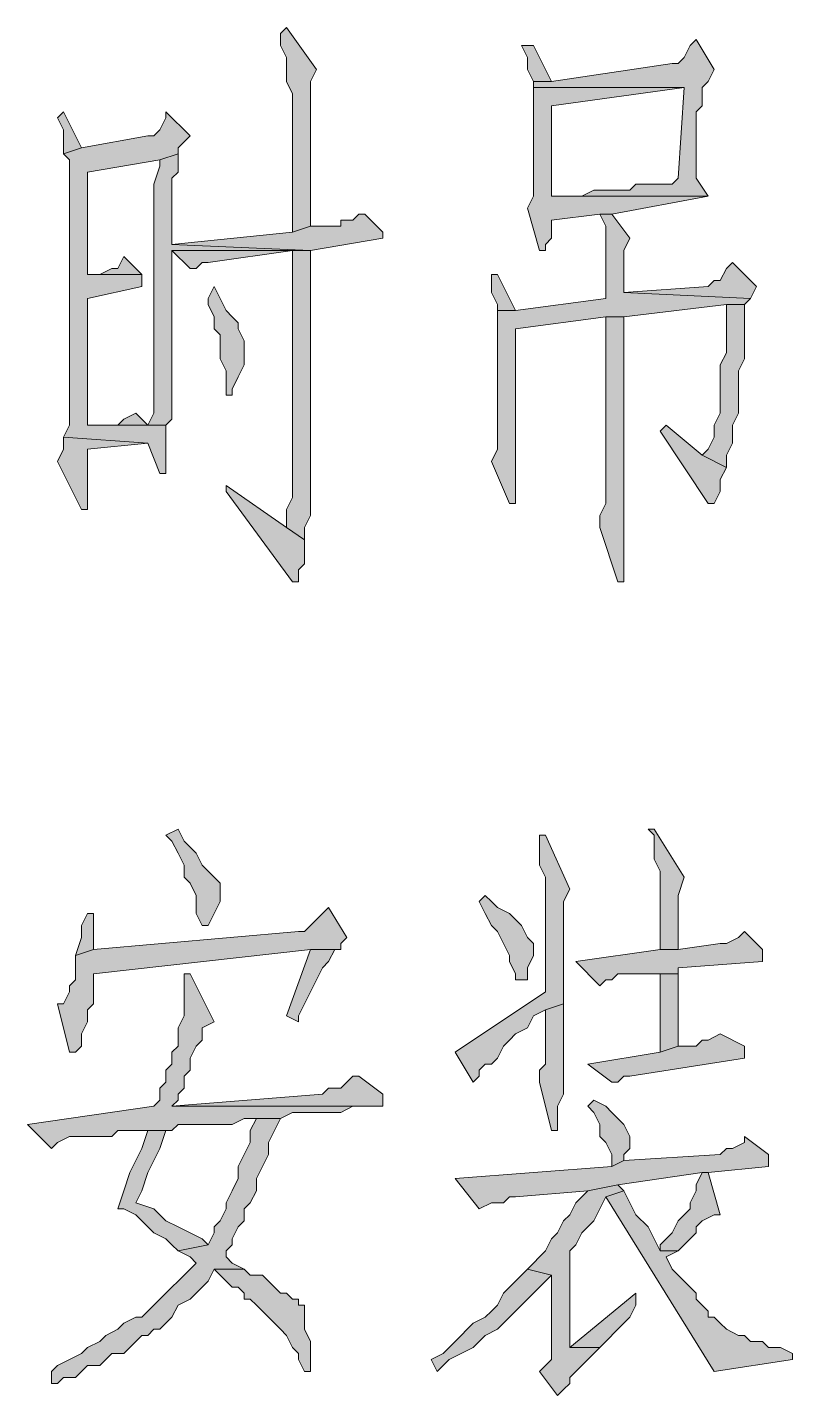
# Model space of a CAD drawing. Header units: millimetres. Extents: x 24 to 410, y 10 to 282.
# Drawn here: x 273.3 to 278.68, y 44.37 to 53.98 of the extents above; entities that cross this region are included whole.
import ezdxf

# ---------------------------------------------------------------- set-up
doc = ezdxf.new("R2010")
doc.units = ezdxf.units.MM

msp = doc.modelspace()

# ---------------------------------------------------------------- hatches: boundary and pattern name
h = msp.add_hatch(color=7)
h.dxf.hatch_style = 2
h.paths.add_polyline_path([(275.124333, 53.975), (275.082, 53.932667), (275.082, 53.848), (275.124333, 53.763333), (275.124333, 53.594), (275.166667, 53.509333), (275.166667, 52.535667), (275.293667, 52.578), (275.293667, 53.382333), (275.293667, 53.424667), (275.293667, 53.594), (275.336, 53.678667)])
h = msp.add_hatch(color=7)
h.dxf.hatch_style = 2
h.paths.add_polyline_path([(276.86, 53.848), (276.775333, 53.848), (276.817667, 53.763333), (276.817667, 53.678667), (276.86, 53.594), (276.987, 53.594)])
h = msp.add_hatch(color=7)
h.dxf.hatch_style = 2
h.paths.add_polyline_path([(278.003, 53.890333), (277.960667, 53.848), (277.918333, 53.763333), (277.876, 53.721), (277.833667, 53.721), (276.987, 53.594), (276.86, 53.594), (276.86, 53.551667), (277.918333, 53.551667), (277.876, 52.916667), (277.833667, 52.874333), (277.579667, 52.874333), (277.537333, 52.832), (277.283333, 52.832), (277.198667, 52.789667), (276.987, 52.789667), (278.087667, 52.789667), (278.003, 52.916667), (278.003, 52.959), (278.003, 53.382333), (278.045333, 53.424667), (278.045333, 53.551667), (278.087667, 53.594), (278.13, 53.678667)])
h = msp.add_hatch(color=7)
h.dxf.hatch_style = 2
h.paths.add_polyline_path([(276.86, 53.551667), (276.86, 52.789667), (276.817667, 52.705), (276.902333, 52.408667), (276.944667, 52.408667), (276.944667, 52.451), (276.987, 52.493333), (276.987, 52.620333), (277.325667, 52.662667), (277.410333, 52.662667), (278.087667, 52.789667), (276.987, 52.789667), (276.987, 52.874333), (276.987, 52.959), (276.987, 53.424667), (277.918333, 53.551667)])
h = msp.add_hatch(color=7)
h.dxf.hatch_style = 2
h.paths.add_polyline_path([(273.558, 53.382333), (273.515667, 53.34), (273.558, 53.255333), (273.558, 53.086), (273.685, 53.128333)])
h = msp.add_hatch(color=7)
h.dxf.hatch_style = 2
h.paths.add_polyline_path([(274.277667, 53.382333), (274.277667, 53.34), (274.235333, 53.255333), (274.193, 53.213), (274.150667, 53.213), (273.685, 53.128333), (273.558, 53.086), (273.600333, 53.043667), (273.600333, 51.435), (273.600333, 51.392667), (273.600333, 51.181), (273.558, 51.096333), (274.150667, 51.054), (274.235333, 50.842333), (274.277667, 50.842333), (274.277667, 50.927), (274.277667, 51.181), (273.727333, 51.181), (273.727333, 52.07), (274.108333, 52.154667), (274.108333, 52.239333), (273.727333, 52.239333), (273.727333, 52.959), (274.235333, 53.043667), (274.362333, 53.086), (274.362333, 53.128333), (274.447, 53.213)])
h = msp.add_hatch(color=7)
h.dxf.hatch_style = 2
h.paths.add_polyline_path([(274.362333, 53.086), (274.235333, 53.043667), (274.235333, 53.001333), (274.193, 52.874333), (274.193, 51.265667), (274.150667, 51.181), (273.727333, 51.181), (274.277667, 51.181), (274.32, 51.223333), (274.32, 52.408667), (275.166667, 52.408667), (275.293667, 52.408667), (274.32, 52.451), (274.32, 52.916667), (274.362333, 52.959)])
h = msp.add_hatch(color=7)
h.dxf.hatch_style = 2
h.paths.add_polyline_path([(275.674667, 52.662667), (275.632333, 52.662667), (275.59, 52.620333), (275.505333, 52.620333), (275.505333, 52.578), (275.293667, 52.578), (275.166667, 52.535667), (274.32, 52.451), (275.293667, 52.408667), (275.801667, 52.493333), (275.801667, 52.535667)])
h = msp.add_hatch(color=7)
h.dxf.hatch_style = 2
h.paths.add_polyline_path([(277.410333, 52.662667), (277.325667, 52.662667), (277.368, 52.578), (277.368, 52.07), (276.733, 51.985333), (276.606, 51.985333), (276.606, 51.943), (276.606, 51.096333), (276.606, 51.011667), (276.563667, 50.927), (276.690667, 50.630667), (276.733, 50.630667), (276.733, 50.673), (276.733, 51.858333), (277.368, 51.943), (277.495, 51.943), (278.214667, 52.027667), (278.341667, 52.027667), (278.384, 52.07), (277.495, 52.112333), (277.495, 52.408667), (277.537333, 52.493333)])
h = msp.add_hatch(color=7)
h.dxf.hatch_style = 2
h.paths.add_polyline_path([(275.166667, 52.408667), (274.32, 52.408667), (274.447, 52.281667), (274.489333, 52.281667), (274.531667, 52.324), (274.574, 52.324)])
h = msp.add_hatch(color=7)
h.dxf.hatch_style = 2
h.paths.add_polyline_path([(275.293667, 52.408667), (275.166667, 52.408667), (275.166667, 50.757667), (275.166667, 50.673), (275.124333, 50.588333), (275.124333, 50.461333), (275.251333, 50.376667), (275.251333, 50.461333), (275.293667, 50.546)])
h = msp.add_hatch(color=7)
h.dxf.hatch_style = 2
h.paths.add_polyline_path([(273.981333, 52.366333), (273.939, 52.281667), (273.896667, 52.281667), (273.812, 52.239333), (273.727333, 52.239333), (274.108333, 52.239333)])
h = msp.add_hatch(color=7)
h.dxf.hatch_style = 2
h.paths.add_polyline_path([(278.257, 52.324), (278.214667, 52.281667), (278.172333, 52.197), (278.13, 52.197), (278.087667, 52.154667), (277.495, 52.112333), (278.384, 52.07), (278.426333, 52.154667)])
h = msp.add_hatch(color=7)
h.dxf.hatch_style = 2
h.paths.add_polyline_path([(276.606, 52.239333), (276.563667, 52.239333), (276.563667, 52.112333), (276.606, 52.027667), (276.606, 51.985333), (276.733, 51.985333)])
h = msp.add_hatch(color=7)
h.dxf.hatch_style = 2
h.paths.add_polyline_path([(274.616333, 52.154667), (274.574, 52.07), (274.574, 52.027667), (274.616333, 51.943), (274.616333, 51.858333), (274.658667, 51.816), (274.658667, 51.646667), (274.701, 51.562), (274.701, 51.392667), (274.743333, 51.392667), (274.743333, 51.435), (274.785667, 51.519667), (274.828, 51.604333), (274.828, 51.773667), (274.785667, 51.858333), (274.785667, 51.900667), (274.743333, 51.943), (274.701, 51.985333), (274.658667, 52.07)])
h = msp.add_hatch(color=7)
h.dxf.hatch_style = 2
h.paths.add_polyline_path([(278.341667, 52.027667), (278.214667, 52.027667), (278.214667, 51.943), (278.214667, 51.689), (278.172333, 51.604333), (278.172333, 51.265667), (278.13, 51.181), (278.13, 51.096333), (278.087667, 51.011667), (278.045333, 50.969333), (278.214667, 50.884667), (278.214667, 50.969333), (278.257, 51.054), (278.257, 51.181), (278.299333, 51.265667), (278.299333, 51.562), (278.341667, 51.646667)])
h = msp.add_hatch(color=7)
h.dxf.hatch_style = 2
h.paths.add_polyline_path([(277.495, 51.943), (277.368, 51.943), (277.368, 51.900667), (277.368, 50.630667), (277.325667, 50.546), (277.325667, 50.461333), (277.452667, 50.080333), (277.495, 50.080333), (277.495, 50.122667), (277.495, 50.334333), (277.495, 50.376667)])
h = msp.add_hatch(color=7)
h.dxf.hatch_style = 2
h.paths.add_polyline_path([(274.066, 51.265667), (273.981333, 51.223333), (273.939, 51.181), (273.727333, 51.181), (274.150667, 51.181)])
h = msp.add_hatch(color=7)
h.dxf.hatch_style = 2
h.paths.add_polyline_path([(277.791333, 51.181), (277.749, 51.138667), (278.087667, 50.630667), (278.13, 50.630667), (278.172333, 50.715333), (278.172333, 50.8), (278.214667, 50.884667), (278.045333, 50.969333)])
h = msp.add_hatch(color=7)
h.dxf.hatch_style = 2
h.paths.add_polyline_path([(273.558, 51.096333), (273.558, 51.011667), (273.515667, 50.927), (273.685, 50.588333), (273.727333, 50.588333), (273.727333, 50.630667), (273.727333, 51.011667), (274.150667, 51.054)])
h = msp.add_hatch(color=7)
h.dxf.hatch_style = 2
h.paths.add_polyline_path([(274.701, 50.757667), (274.701, 50.715333), (275.166667, 50.080333), (275.209, 50.080333), (275.209, 50.165), (275.251333, 50.207333), (275.251333, 50.376667), (275.124333, 50.461333)])
h = msp.add_hatch(color=7)
h.dxf.hatch_style = 2
h.paths.add_polyline_path([(274.362333, 48.344667), (274.277667, 48.302333), (274.32, 48.26), (274.362333, 48.175333), (274.404667, 48.090667), (274.404667, 48.006), (274.447, 47.963667), (274.489333, 47.879), (274.489333, 47.752), (274.531667, 47.667333), (274.574, 47.667333), (274.616333, 47.752), (274.658667, 47.836667), (274.658667, 47.963667), (274.616333, 48.006), (274.574, 48.048333), (274.531667, 48.090667), (274.489333, 48.175333), (274.404667, 48.26)])
h = msp.add_hatch(color=7)
h.dxf.hatch_style = 2
h.paths.add_polyline_path([(277.706667, 48.344667), (277.664333, 48.344667), (277.706667, 48.302333), (277.706667, 48.133), (277.749, 48.048333), (277.749, 47.498), (277.876, 47.498), (277.876, 47.879), (277.918333, 48.006)])
h = msp.add_hatch(color=7)
h.dxf.hatch_style = 2
h.paths.add_polyline_path([(276.944667, 48.302333), (276.902333, 48.302333), (276.902333, 48.175333), (276.902333, 48.090667), (276.944667, 48.006), (276.944667, 47.201667), (276.309667, 46.778333), (276.436667, 46.566667), (276.479, 46.609), (276.479, 46.651333), (276.521333, 46.693667), (276.563667, 46.693667), (276.606, 46.736), (276.648333, 46.820667), (276.690667, 46.863), (276.733, 46.905333), (276.817667, 46.947667), (276.86, 47.032333), (276.944667, 47.074667), (277.071667, 47.117), (277.071667, 47.836667), (277.114, 47.921333)])
h = msp.add_hatch(color=7)
h.dxf.hatch_style = 2
h.paths.add_polyline_path([(276.521333, 47.879), (276.479, 47.836667), (276.521333, 47.752), (276.563667, 47.667333), (276.606, 47.625), (276.648333, 47.540333), (276.690667, 47.455667), (276.690667, 47.413333), (276.733, 47.328667), (276.733, 47.286333), (276.817667, 47.286333), (276.817667, 47.371), (276.86, 47.455667), (276.86, 47.540333), (276.817667, 47.582667), (276.775333, 47.667333), (276.733, 47.709667), (276.690667, 47.752), (276.606, 47.794333), (276.563667, 47.836667)])
h = msp.add_hatch(color=7)
h.dxf.hatch_style = 2
h.paths.add_polyline_path([(275.420667, 47.794333), (275.336, 47.709667), (275.293667, 47.667333), (275.251333, 47.625), (275.209, 47.625), (273.769667, 47.498), (273.642667, 47.455667), (273.642667, 47.286333), (273.600333, 47.244), (273.600333, 47.201667), (273.558, 47.117), (273.515667, 47.117), (273.600333, 46.778333), (273.642667, 46.778333), (273.685, 46.820667), (273.685, 46.905333), (273.727333, 46.99), (273.727333, 47.074667), (273.769667, 47.117), (273.769667, 47.328667), (275.293667, 47.498), (275.505333, 47.498), (275.505333, 47.540333), (275.547667, 47.582667)])
h = msp.add_hatch(color=7)
h.dxf.hatch_style = 2
h.paths.add_polyline_path([(273.769667, 47.752), (273.727333, 47.752), (273.685, 47.667333), (273.685, 47.582667), (273.642667, 47.455667), (273.769667, 47.498)])
h = msp.add_hatch(color=7)
h.dxf.hatch_style = 2
h.paths.add_polyline_path([(278.341667, 47.625), (278.299333, 47.582667), (278.214667, 47.540333), (278.172333, 47.540333), (277.876, 47.498), (277.749, 47.498), (277.156333, 47.413333), (277.325667, 47.244), (277.368, 47.286333), (277.410333, 47.286333), (277.452667, 47.328667), (277.876, 47.328667), (277.876, 47.371), (278.468667, 47.413333), (278.468667, 47.498)])
h = msp.add_hatch(color=7)
h.dxf.hatch_style = 2
h.paths.add_polyline_path([(275.505333, 47.498), (275.293667, 47.498), (275.124333, 47.032333), (275.209, 46.99), (275.209, 47.032333), (275.251333, 47.117), (275.293667, 47.201667), (275.336, 47.286333), (275.378333, 47.371), (275.420667, 47.413333), (275.463, 47.498)])
h = msp.add_hatch(color=7)
h.dxf.hatch_style = 2
h.paths.add_polyline_path([(274.447, 47.328667), (274.404667, 47.328667), (274.404667, 47.286333), (274.404667, 47.032333), (274.362333, 46.947667), (274.362333, 46.820667), (274.32, 46.778333), (274.32, 46.693667), (274.277667, 46.651333), (274.277667, 46.566667), (274.235333, 46.524333), (274.235333, 46.439667), (274.193, 46.397333), (273.304, 46.270333), (273.473333, 46.101), (273.515667, 46.143333), (273.600333, 46.185667), (273.642667, 46.185667), (273.896667, 46.185667), (273.939, 46.228), (274.32, 46.228), (274.362333, 46.270333), (274.743333, 46.270333), (274.828, 46.312667), (275.082, 46.312667), (275.166667, 46.355), (275.505333, 46.355), (275.59, 46.397333), (275.717, 46.397333), (274.32, 46.397333), (274.362333, 46.439667), (274.362333, 46.482), (274.404667, 46.524333), (274.404667, 46.609), (274.447, 46.651333), (274.447, 46.736), (274.489333, 46.820667), (274.531667, 46.863), (274.531667, 46.947667), (274.616333, 46.99)])
h = msp.add_hatch(color=7)
h.dxf.hatch_style = 2
h.paths.add_polyline_path([(277.876, 47.328667), (277.749, 47.328667), (277.749, 46.778333), (277.876, 46.820667)])
h = msp.add_hatch(color=7)
h.dxf.hatch_style = 2
h.paths.add_polyline_path([(277.071667, 47.117), (276.944667, 47.074667), (276.944667, 46.693667), (276.902333, 46.651333), (276.902333, 46.566667), (276.987, 46.228), (277.029333, 46.228), (277.029333, 46.312667), (277.029333, 46.397333), (277.071667, 46.482)])
h = msp.add_hatch(color=7)
h.dxf.hatch_style = 2
h.paths.add_polyline_path([(278.172333, 46.905333), (278.087667, 46.863), (278.045333, 46.863), (278.003, 46.820667), (277.876, 46.820667), (277.749, 46.778333), (277.241, 46.693667), (277.410333, 46.566667), (277.452667, 46.566667), (277.495, 46.609), (277.537333, 46.609), (278.341667, 46.736), (278.341667, 46.820667)])
h = msp.add_hatch(color=7)
h.dxf.hatch_style = 2
h.paths.add_polyline_path([(275.632333, 46.609), (275.59, 46.609), (275.547667, 46.566667), (275.505333, 46.524333), (275.420667, 46.524333), (275.378333, 46.482), (274.32, 46.397333), (275.801667, 46.397333), (275.801667, 46.482)])
h = msp.add_hatch(color=7)
h.dxf.hatch_style = 2
h.paths.add_polyline_path([(277.283333, 46.439667), (277.241, 46.397333), (277.283333, 46.355), (277.325667, 46.270333), (277.325667, 46.185667), (277.368, 46.143333), (277.410333, 46.058667), (277.410333, 45.974), (277.495, 46.016333), (277.495, 46.058667), (277.537333, 46.101), (277.537333, 46.185667), (277.495, 46.270333), (277.452667, 46.312667), (277.410333, 46.355), (277.368, 46.397333)])
h = msp.add_hatch(color=7)
h.dxf.hatch_style = 2
h.paths.add_polyline_path([(275.082, 46.312667), (274.912667, 46.312667), (274.870333, 46.228), (274.870333, 46.143333), (274.828, 46.058667), (274.785667, 45.974), (274.785667, 45.889333), (274.743333, 45.804667), (274.701, 45.72), (274.701, 45.677667), (274.658667, 45.593), (274.616333, 45.550667), (274.616333, 45.508333), (274.574, 45.423667), (274.362333, 45.381333), (274.447, 45.339), (274.489333, 45.296667), (274.447, 45.254333), (274.404667, 45.212), (274.362333, 45.169667), (274.32, 45.127333), (274.277667, 45.085), (274.235333, 45.042667), (274.193, 45.000333), (274.150667, 44.958), (274.108333, 44.915667), (274.066, 44.915667), (273.981333, 44.873333), (273.939, 44.831), (273.854333, 44.788667), (273.812, 44.746333), (273.727333, 44.704), (273.685, 44.661667), (273.600333, 44.619333), (273.515667, 44.577), (273.473333, 44.534667), (273.473333, 44.45), (273.515667, 44.45), (273.558, 44.492333), (273.642667, 44.492333), (273.685, 44.534667), (273.727333, 44.577), (273.812, 44.577), (273.854333, 44.619333), (273.896667, 44.661667), (273.981333, 44.661667), (274.023667, 44.704), (274.066, 44.746333), (274.108333, 44.788667), (274.150667, 44.788667), (274.193, 44.831), (274.235333, 44.831), (274.277667, 44.873333), (274.32, 44.915667), (274.362333, 45.000333), (274.447, 45.042667), (274.489333, 45.085), (274.531667, 45.127333), (274.574, 45.169667), (274.616333, 45.254333), (274.828, 45.254333), (274.743333, 45.296667), (274.701, 45.339), (274.701, 45.381333), (274.743333, 45.423667), (274.743333, 45.466), (274.785667, 45.550667), (274.828, 45.593), (274.828, 45.677667), (274.870333, 45.72), (274.912667, 45.804667), (274.912667, 45.889333), (274.955, 45.974), (274.997333, 46.058667), (274.997333, 46.143333), (275.039667, 46.228)])
h = msp.add_hatch(color=7)
h.dxf.hatch_style = 2
h.paths.add_polyline_path([(274.277667, 46.228), (274.150667, 46.228), (274.108333, 46.101), (274.066, 46.016333), (274.023667, 45.931667), (273.981333, 45.804667), (273.939, 45.677667), (273.981333, 45.677667), (274.066, 45.635333), (274.108333, 45.593), (274.193, 45.508333), (274.277667, 45.466), (274.32, 45.423667), (274.362333, 45.381333), (274.574, 45.423667), (274.531667, 45.466), (274.447, 45.508333), (274.362333, 45.550667), (274.277667, 45.593), (274.193, 45.677667), (274.066, 45.72), (274.108333, 45.804667), (274.150667, 45.931667), (274.193, 46.016333), (274.235333, 46.101)])
h = msp.add_hatch(color=7)
h.dxf.hatch_style = 2
h.paths.add_polyline_path([(278.341667, 46.185667), (278.341667, 46.143333), (278.257, 46.101), (278.214667, 46.101), (278.172333, 46.058667), (277.495, 46.016333), (277.410333, 45.974), (276.309667, 45.889333), (276.479, 45.677667), (276.563667, 45.72), (276.648333, 45.72), (276.690667, 45.762333), (276.733, 45.762333), (277.241, 45.804667), (277.452667, 45.847), (278.045333, 45.931667), (278.087667, 45.931667), (278.511, 45.974), (278.511, 46.058667)])
h = msp.add_hatch(color=7)
h.dxf.hatch_style = 2
h.paths.add_polyline_path([(277.452667, 45.847), (277.241, 45.804667), (277.198667, 45.762333), (277.156333, 45.72), (277.114, 45.635333), (277.071667, 45.593), (277.029333, 45.508333), (276.987, 45.466), (276.944667, 45.381333), (276.902333, 45.339), (276.86, 45.296667), (276.817667, 45.254333), (276.987, 45.212), (276.987, 44.619333), (276.902333, 44.534667), (277.029333, 44.365333), (277.071667, 44.407667), (277.114, 44.45), (277.114, 44.492333), (277.156333, 44.534667), (277.198667, 44.577), (277.241, 44.619333), (277.325667, 44.704), (277.114, 44.704), (277.114, 45.381333), (277.156333, 45.423667), (277.198667, 45.508333), (277.241, 45.550667), (277.283333, 45.593), (277.325667, 45.677667), (277.368, 45.762333), (277.495, 45.804667)])
h = msp.add_hatch(color=7)
h.dxf.hatch_style = 2
h.paths.add_polyline_path([(278.087667, 45.931667), (278.045333, 45.931667), (278.003, 45.847), (278.003, 45.804667), (277.960667, 45.72), (277.960667, 45.677667), (277.918333, 45.635333), (277.876, 45.593), (277.833667, 45.508333), (277.791333, 45.466), (277.749, 45.423667), (277.749, 45.381333), (277.876, 45.381333), (277.918333, 45.423667), (277.960667, 45.466), (278.003, 45.508333), (278.003, 45.550667), (278.045333, 45.593), (278.13, 45.635333), (278.172333, 45.635333)])
h = msp.add_hatch(color=7)
h.dxf.hatch_style = 2
h.paths.add_polyline_path([(277.495, 45.804667), (277.368, 45.762333), (278.13, 44.534667), (278.680333, 44.619333), (278.680333, 44.661667), (278.595667, 44.704), (278.511, 44.704), (278.468667, 44.746333), (278.384, 44.746333), (278.341667, 44.788667), (278.299333, 44.788667), (278.214667, 44.831), (278.172333, 44.873333), (278.13, 44.915667), (278.087667, 44.915667), (278.087667, 44.958), (278.045333, 45.000333), (278.003, 45.042667), (278.003, 45.085), (277.960667, 45.127333), (277.918333, 45.169667), (277.876, 45.212), (277.833667, 45.254333), (277.791333, 45.339), (277.876, 45.381333), (277.749, 45.381333), (277.706667, 45.466), (277.664333, 45.550667), (277.579667, 45.635333), (277.537333, 45.72)])
h = msp.add_hatch(color=7)
h.dxf.hatch_style = 2
h.paths.add_polyline_path([(274.828, 45.254333), (274.616333, 45.254333), (274.658667, 45.212), (274.701, 45.169667), (274.743333, 45.127333), (274.785667, 45.127333), (274.828, 45.085), (274.828, 45.042667), (274.870333, 45.042667), (274.912667, 45.000333), (274.997333, 44.915667), (275.039667, 44.873333), (275.082, 44.831), (275.124333, 44.788667), (275.166667, 44.704), (275.209, 44.661667), (275.209, 44.619333), (275.251333, 44.534667), (275.293667, 44.534667), (275.293667, 44.619333), (275.293667, 44.746333), (275.251333, 44.831), (275.251333, 45.000333), (275.209, 45.000333), (275.209, 45.042667), (275.166667, 45.042667), (275.124333, 45.085), (275.082, 45.085), (275.039667, 45.127333), (274.997333, 45.169667), (274.955, 45.212), (274.870333, 45.212)])
h = msp.add_hatch(color=7)
h.dxf.hatch_style = 2
h.paths.add_polyline_path([(276.817667, 45.254333), (276.775333, 45.212), (276.733, 45.169667), (276.690667, 45.127333), (276.648333, 45.085), (276.606, 45.000333), (276.563667, 44.958), (276.521333, 44.915667), (276.436667, 44.873333), (276.394333, 44.831), (276.352, 44.788667), (276.267333, 44.704), (276.225, 44.661667), (276.140333, 44.619333), (276.182667, 44.534667), (276.225, 44.577), (276.267333, 44.619333), (276.352, 44.661667), (276.436667, 44.704), (276.479, 44.746333), (276.521333, 44.788667), (276.606, 44.831), (276.648333, 44.873333), (276.690667, 44.915667), (276.733, 44.958), (276.775333, 45.000333), (276.817667, 45.042667), (276.86, 45.085), (276.902333, 45.127333), (276.944667, 45.169667), (276.987, 45.212)])
h = msp.add_hatch(color=7)
h.dxf.hatch_style = 2
h.paths.add_polyline_path([(277.579667, 45.085), (277.114, 44.704), (277.325667, 44.704), (277.368, 44.746333), (277.452667, 44.831), (277.537333, 44.915667), (277.579667, 45.000333)])

# ---------------------------------------------------------------- linework, layer by layer
at = {"color": 7, "lineweight": 0}
for points in [[(275.124333, 53.975), (275.082, 53.932667), (275.082, 53.848), (275.124333, 53.763333), (275.124333, 53.594), (275.166667, 53.509333), (275.166667, 52.535667), (275.293667, 52.578), (275.293667, 53.382333), (275.293667, 53.424667), (275.293667, 53.594), (275.336, 53.678667)], [(276.86, 53.848), (276.775333, 53.848), (276.817667, 53.763333), (276.817667, 53.678667), (276.86, 53.594), (276.987, 53.594)], [(278.003, 53.890333), (277.960667, 53.848), (277.918333, 53.763333), (277.876, 53.721), (277.833667, 53.721), (276.987, 53.594), (276.86, 53.594), (276.86, 53.551667), (277.918333, 53.551667), (277.876, 52.916667), (277.833667, 52.874333), (277.579667, 52.874333), (277.537333, 52.832), (277.283333, 52.832), (277.198667, 52.789667), (276.987, 52.789667), (278.087667, 52.789667), (278.003, 52.916667), (278.003, 52.959), (278.003, 53.382333), (278.045333, 53.424667), (278.045333, 53.551667), (278.087667, 53.594), (278.13, 53.678667)], [(276.86, 53.551667), (276.86, 52.789667), (276.817667, 52.705), (276.902333, 52.408667), (276.944667, 52.408667), (276.944667, 52.451), (276.987, 52.493333), (276.987, 52.620333), (277.325667, 52.662667), (277.410333, 52.662667), (278.087667, 52.789667), (276.987, 52.789667), (276.987, 52.874333), (276.987, 52.959), (276.987, 53.424667), (277.918333, 53.551667)], [(273.558, 53.382333), (273.515667, 53.34), (273.558, 53.255333), (273.558, 53.086), (273.685, 53.128333)], [(274.277667, 53.382333), (274.277667, 53.34), (274.235333, 53.255333), (274.193, 53.213), (274.150667, 53.213), (273.685, 53.128333), (273.558, 53.086), (273.600333, 53.043667), (273.600333, 51.435), (273.600333, 51.392667), (273.600333, 51.181), (273.558, 51.096333), (274.150667, 51.054), (274.235333, 50.842333), (274.277667, 50.842333), (274.277667, 50.927), (274.277667, 51.181), (273.727333, 51.181), (273.727333, 52.07), (274.108333, 52.154667), (274.108333, 52.239333), (273.727333, 52.239333), (273.727333, 52.959), (274.235333, 53.043667), (274.362333, 53.086), (274.362333, 53.128333), (274.447, 53.213)], [(274.362333, 53.086), (274.235333, 53.043667), (274.235333, 53.001333), (274.193, 52.874333), (274.193, 51.265667), (274.150667, 51.181), (273.727333, 51.181), (274.277667, 51.181), (274.32, 51.223333), (274.32, 52.408667), (275.166667, 52.408667), (275.293667, 52.408667), (274.32, 52.451), (274.32, 52.916667), (274.362333, 52.959)], [(275.674667, 52.662667), (275.632333, 52.662667), (275.59, 52.620333), (275.505333, 52.620333), (275.505333, 52.578), (275.293667, 52.578), (275.166667, 52.535667), (274.32, 52.451), (275.293667, 52.408667), (275.801667, 52.493333), (275.801667, 52.535667)], [(277.410333, 52.662667), (277.325667, 52.662667), (277.368, 52.578), (277.368, 52.07), (276.733, 51.985333), (276.606, 51.985333), (276.606, 51.943), (276.606, 51.096333), (276.606, 51.011667), (276.563667, 50.927), (276.690667, 50.630667), (276.733, 50.630667), (276.733, 50.673), (276.733, 51.858333), (277.368, 51.943), (277.495, 51.943), (278.214667, 52.027667), (278.341667, 52.027667), (278.384, 52.07), (277.495, 52.112333), (277.495, 52.408667), (277.537333, 52.493333)], [(275.166667, 52.408667), (274.32, 52.408667), (274.447, 52.281667), (274.489333, 52.281667), (274.531667, 52.324), (274.574, 52.324)], [(275.293667, 52.408667), (275.166667, 52.408667), (275.166667, 50.757667), (275.166667, 50.673), (275.124333, 50.588333), (275.124333, 50.461333), (275.251333, 50.376667), (275.251333, 50.461333), (275.293667, 50.546)], [(273.981333, 52.366333), (273.939, 52.281667), (273.896667, 52.281667), (273.812, 52.239333), (273.727333, 52.239333), (274.108333, 52.239333)], [(278.257, 52.324), (278.214667, 52.281667), (278.172333, 52.197), (278.13, 52.197), (278.087667, 52.154667), (277.495, 52.112333), (278.384, 52.07), (278.426333, 52.154667)], [(276.606, 52.239333), (276.563667, 52.239333), (276.563667, 52.112333), (276.606, 52.027667), (276.606, 51.985333), (276.733, 51.985333)], [(274.616333, 52.154667), (274.574, 52.07), (274.574, 52.027667), (274.616333, 51.943), (274.616333, 51.858333), (274.658667, 51.816), (274.658667, 51.646667), (274.701, 51.562), (274.701, 51.392667), (274.743333, 51.392667), (274.743333, 51.435), (274.785667, 51.519667), (274.828, 51.604333), (274.828, 51.773667), (274.785667, 51.858333), (274.785667, 51.900667), (274.743333, 51.943), (274.701, 51.985333), (274.658667, 52.07)], [(278.341667, 52.027667), (278.214667, 52.027667), (278.214667, 51.943), (278.214667, 51.689), (278.172333, 51.604333), (278.172333, 51.265667), (278.13, 51.181), (278.13, 51.096333), (278.087667, 51.011667), (278.045333, 50.969333), (278.214667, 50.884667), (278.214667, 50.969333), (278.257, 51.054), (278.257, 51.181), (278.299333, 51.265667), (278.299333, 51.562), (278.341667, 51.646667)], [(277.495, 51.943), (277.368, 51.943), (277.368, 51.900667), (277.368, 50.630667), (277.325667, 50.546), (277.325667, 50.461333), (277.452667, 50.080333), (277.495, 50.080333), (277.495, 50.122667), (277.495, 50.334333), (277.495, 50.376667)], [(274.066, 51.265667), (273.981333, 51.223333), (273.939, 51.181), (273.727333, 51.181), (274.150667, 51.181)], [(277.791333, 51.181), (277.749, 51.138667), (278.087667, 50.630667), (278.13, 50.630667), (278.172333, 50.715333), (278.172333, 50.8), (278.214667, 50.884667), (278.045333, 50.969333)], [(273.558, 51.096333), (273.558, 51.011667), (273.515667, 50.927), (273.685, 50.588333), (273.727333, 50.588333), (273.727333, 50.630667), (273.727333, 51.011667), (274.150667, 51.054)], [(274.701, 50.757667), (274.701, 50.715333), (275.166667, 50.080333), (275.209, 50.080333), (275.209, 50.165), (275.251333, 50.207333), (275.251333, 50.376667), (275.124333, 50.461333)], [(274.362333, 48.344667), (274.277667, 48.302333), (274.32, 48.26), (274.362333, 48.175333), (274.404667, 48.090667), (274.404667, 48.006), (274.447, 47.963667), (274.489333, 47.879), (274.489333, 47.752), (274.531667, 47.667333), (274.574, 47.667333), (274.616333, 47.752), (274.658667, 47.836667), (274.658667, 47.963667), (274.616333, 48.006), (274.574, 48.048333), (274.531667, 48.090667), (274.489333, 48.175333), (274.404667, 48.26)], [(277.706667, 48.344667), (277.664333, 48.344667), (277.706667, 48.302333), (277.706667, 48.133), (277.749, 48.048333), (277.749, 47.498), (277.876, 47.498), (277.876, 47.879), (277.918333, 48.006)], [(276.944667, 48.302333), (276.902333, 48.302333), (276.902333, 48.175333), (276.902333, 48.090667), (276.944667, 48.006), (276.944667, 47.201667), (276.309667, 46.778333), (276.436667, 46.566667), (276.479, 46.609), (276.479, 46.651333), (276.521333, 46.693667), (276.563667, 46.693667), (276.606, 46.736), (276.648333, 46.820667), (276.690667, 46.863), (276.733, 46.905333), (276.817667, 46.947667), (276.86, 47.032333), (276.944667, 47.074667), (277.071667, 47.117), (277.071667, 47.836667), (277.114, 47.921333)], [(276.521333, 47.879), (276.479, 47.836667), (276.521333, 47.752), (276.563667, 47.667333), (276.606, 47.625), (276.648333, 47.540333), (276.690667, 47.455667), (276.690667, 47.413333), (276.733, 47.328667), (276.733, 47.286333), (276.817667, 47.286333), (276.817667, 47.371), (276.86, 47.455667), (276.86, 47.540333), (276.817667, 47.582667), (276.775333, 47.667333), (276.733, 47.709667), (276.690667, 47.752), (276.606, 47.794333), (276.563667, 47.836667)], [(275.420667, 47.794333), (275.336, 47.709667), (275.293667, 47.667333), (275.251333, 47.625), (275.209, 47.625), (273.769667, 47.498), (273.642667, 47.455667), (273.642667, 47.286333), (273.600333, 47.244), (273.600333, 47.201667), (273.558, 47.117), (273.515667, 47.117), (273.600333, 46.778333), (273.642667, 46.778333), (273.685, 46.820667), (273.685, 46.905333), (273.727333, 46.99), (273.727333, 47.074667), (273.769667, 47.117), (273.769667, 47.328667), (275.293667, 47.498), (275.505333, 47.498), (275.505333, 47.540333), (275.547667, 47.582667)], [(273.769667, 47.752), (273.727333, 47.752), (273.685, 47.667333), (273.685, 47.582667), (273.642667, 47.455667), (273.769667, 47.498)], [(278.341667, 47.625), (278.299333, 47.582667), (278.214667, 47.540333), (278.172333, 47.540333), (277.876, 47.498), (277.749, 47.498), (277.156333, 47.413333), (277.325667, 47.244), (277.368, 47.286333), (277.410333, 47.286333), (277.452667, 47.328667), (277.876, 47.328667), (277.876, 47.371), (278.468667, 47.413333), (278.468667, 47.498)], [(275.505333, 47.498), (275.293667, 47.498), (275.124333, 47.032333), (275.209, 46.99), (275.209, 47.032333), (275.251333, 47.117), (275.293667, 47.201667), (275.336, 47.286333), (275.378333, 47.371), (275.420667, 47.413333), (275.463, 47.498)], [(274.447, 47.328667), (274.404667, 47.328667), (274.404667, 47.286333), (274.404667, 47.032333), (274.362333, 46.947667), (274.362333, 46.820667), (274.32, 46.778333), (274.32, 46.693667), (274.277667, 46.651333), (274.277667, 46.566667), (274.235333, 46.524333), (274.235333, 46.439667), (274.193, 46.397333), (273.304, 46.270333), (273.473333, 46.101), (273.515667, 46.143333), (273.600333, 46.185667), (273.642667, 46.185667), (273.896667, 46.185667), (273.939, 46.228), (274.32, 46.228), (274.362333, 46.270333), (274.743333, 46.270333), (274.828, 46.312667), (275.082, 46.312667), (275.166667, 46.355), (275.505333, 46.355), (275.59, 46.397333), (275.717, 46.397333), (274.32, 46.397333), (274.362333, 46.439667), (274.362333, 46.482), (274.404667, 46.524333), (274.404667, 46.609), (274.447, 46.651333), (274.447, 46.736), (274.489333, 46.820667), (274.531667, 46.863), (274.531667, 46.947667), (274.616333, 46.99)], [(277.876, 47.328667), (277.749, 47.328667), (277.749, 46.778333), (277.876, 46.820667)], [(277.071667, 47.117), (276.944667, 47.074667), (276.944667, 46.693667), (276.902333, 46.651333), (276.902333, 46.566667), (276.987, 46.228), (277.029333, 46.228), (277.029333, 46.312667), (277.029333, 46.397333), (277.071667, 46.482)], [(278.172333, 46.905333), (278.087667, 46.863), (278.045333, 46.863), (278.003, 46.820667), (277.876, 46.820667), (277.749, 46.778333), (277.241, 46.693667), (277.410333, 46.566667), (277.452667, 46.566667), (277.495, 46.609), (277.537333, 46.609), (278.341667, 46.736), (278.341667, 46.820667)], [(275.632333, 46.609), (275.59, 46.609), (275.547667, 46.566667), (275.505333, 46.524333), (275.420667, 46.524333), (275.378333, 46.482), (274.32, 46.397333), (275.801667, 46.397333), (275.801667, 46.482)], [(277.283333, 46.439667), (277.241, 46.397333), (277.283333, 46.355), (277.325667, 46.270333), (277.325667, 46.185667), (277.368, 46.143333), (277.410333, 46.058667), (277.410333, 45.974), (277.495, 46.016333), (277.495, 46.058667), (277.537333, 46.101), (277.537333, 46.185667), (277.495, 46.270333), (277.452667, 46.312667), (277.410333, 46.355), (277.368, 46.397333)], [(275.082, 46.312667), (274.912667, 46.312667), (274.870333, 46.228), (274.870333, 46.143333), (274.828, 46.058667), (274.785667, 45.974), (274.785667, 45.889333), (274.743333, 45.804667), (274.701, 45.72), (274.701, 45.677667), (274.658667, 45.593), (274.616333, 45.550667), (274.616333, 45.508333), (274.574, 45.423667), (274.362333, 45.381333), (274.447, 45.339), (274.489333, 45.296667), (274.447, 45.254333), (274.404667, 45.212), (274.362333, 45.169667), (274.32, 45.127333), (274.277667, 45.085), (274.235333, 45.042667), (274.193, 45.000333), (274.150667, 44.958), (274.108333, 44.915667), (274.066, 44.915667), (273.981333, 44.873333), (273.939, 44.831), (273.854333, 44.788667), (273.812, 44.746333), (273.727333, 44.704), (273.685, 44.661667), (273.600333, 44.619333), (273.515667, 44.577), (273.473333, 44.534667), (273.473333, 44.45), (273.515667, 44.45), (273.558, 44.492333), (273.642667, 44.492333), (273.685, 44.534667), (273.727333, 44.577), (273.812, 44.577), (273.854333, 44.619333), (273.896667, 44.661667), (273.981333, 44.661667), (274.023667, 44.704), (274.066, 44.746333), (274.108333, 44.788667), (274.150667, 44.788667), (274.193, 44.831), (274.235333, 44.831), (274.277667, 44.873333), (274.32, 44.915667), (274.362333, 45.000333), (274.447, 45.042667), (274.489333, 45.085), (274.531667, 45.127333), (274.574, 45.169667), (274.616333, 45.254333), (274.828, 45.254333), (274.743333, 45.296667), (274.701, 45.339), (274.701, 45.381333), (274.743333, 45.423667), (274.743333, 45.466), (274.785667, 45.550667), (274.828, 45.593), (274.828, 45.677667), (274.870333, 45.72), (274.912667, 45.804667), (274.912667, 45.889333), (274.955, 45.974), (274.997333, 46.058667), (274.997333, 46.143333), (275.039667, 46.228)], [(274.277667, 46.228), (274.150667, 46.228), (274.108333, 46.101), (274.066, 46.016333), (274.023667, 45.931667), (273.981333, 45.804667), (273.939, 45.677667), (273.981333, 45.677667), (274.066, 45.635333), (274.108333, 45.593), (274.193, 45.508333), (274.277667, 45.466), (274.32, 45.423667), (274.362333, 45.381333), (274.574, 45.423667), (274.531667, 45.466), (274.447, 45.508333), (274.362333, 45.550667), (274.277667, 45.593), (274.193, 45.677667), (274.066, 45.72), (274.108333, 45.804667), (274.150667, 45.931667), (274.193, 46.016333), (274.235333, 46.101)], [(278.341667, 46.185667), (278.341667, 46.143333), (278.257, 46.101), (278.214667, 46.101), (278.172333, 46.058667), (277.495, 46.016333), (277.410333, 45.974), (276.309667, 45.889333), (276.479, 45.677667), (276.563667, 45.72), (276.648333, 45.72), (276.690667, 45.762333), (276.733, 45.762333), (277.241, 45.804667), (277.452667, 45.847), (278.045333, 45.931667), (278.087667, 45.931667), (278.511, 45.974), (278.511, 46.058667)], [(277.452667, 45.847), (277.241, 45.804667), (277.198667, 45.762333), (277.156333, 45.72), (277.114, 45.635333), (277.071667, 45.593), (277.029333, 45.508333), (276.987, 45.466), (276.944667, 45.381333), (276.902333, 45.339), (276.86, 45.296667), (276.817667, 45.254333), (276.987, 45.212), (276.987, 44.619333), (276.902333, 44.534667), (277.029333, 44.365333), (277.071667, 44.407667), (277.114, 44.45), (277.114, 44.492333), (277.156333, 44.534667), (277.198667, 44.577), (277.241, 44.619333), (277.325667, 44.704), (277.114, 44.704), (277.114, 45.381333), (277.156333, 45.423667), (277.198667, 45.508333), (277.241, 45.550667), (277.283333, 45.593), (277.325667, 45.677667), (277.368, 45.762333), (277.495, 45.804667)], [(278.087667, 45.931667), (278.045333, 45.931667), (278.003, 45.847), (278.003, 45.804667), (277.960667, 45.72), (277.960667, 45.677667), (277.918333, 45.635333), (277.876, 45.593), (277.833667, 45.508333), (277.791333, 45.466), (277.749, 45.423667), (277.749, 45.381333), (277.876, 45.381333), (277.918333, 45.423667), (277.960667, 45.466), (278.003, 45.508333), (278.003, 45.550667), (278.045333, 45.593), (278.13, 45.635333), (278.172333, 45.635333)], [(277.495, 45.804667), (277.368, 45.762333), (278.13, 44.534667), (278.680333, 44.619333), (278.680333, 44.661667), (278.595667, 44.704), (278.511, 44.704), (278.468667, 44.746333), (278.384, 44.746333), (278.341667, 44.788667), (278.299333, 44.788667), (278.214667, 44.831), (278.172333, 44.873333), (278.13, 44.915667), (278.087667, 44.915667), (278.087667, 44.958), (278.045333, 45.000333), (278.003, 45.042667), (278.003, 45.085), (277.960667, 45.127333), (277.918333, 45.169667), (277.876, 45.212), (277.833667, 45.254333), (277.791333, 45.339), (277.876, 45.381333), (277.749, 45.381333), (277.706667, 45.466), (277.664333, 45.550667), (277.579667, 45.635333), (277.537333, 45.72)], [(274.828, 45.254333), (274.616333, 45.254333), (274.658667, 45.212), (274.701, 45.169667), (274.743333, 45.127333), (274.785667, 45.127333), (274.828, 45.085), (274.828, 45.042667), (274.870333, 45.042667), (274.912667, 45.000333), (274.997333, 44.915667), (275.039667, 44.873333), (275.082, 44.831), (275.124333, 44.788667), (275.166667, 44.704), (275.209, 44.661667), (275.209, 44.619333), (275.251333, 44.534667), (275.293667, 44.534667), (275.293667, 44.619333), (275.293667, 44.746333), (275.251333, 44.831), (275.251333, 45.000333), (275.209, 45.000333), (275.209, 45.042667), (275.166667, 45.042667), (275.124333, 45.085), (275.082, 45.085), (275.039667, 45.127333), (274.997333, 45.169667), (274.955, 45.212), (274.870333, 45.212)], [(276.817667, 45.254333), (276.775333, 45.212), (276.733, 45.169667), (276.690667, 45.127333), (276.648333, 45.085), (276.606, 45.000333), (276.563667, 44.958), (276.521333, 44.915667), (276.436667, 44.873333), (276.394333, 44.831), (276.352, 44.788667), (276.267333, 44.704), (276.225, 44.661667), (276.140333, 44.619333), (276.182667, 44.534667), (276.225, 44.577), (276.267333, 44.619333), (276.352, 44.661667), (276.436667, 44.704), (276.479, 44.746333), (276.521333, 44.788667), (276.606, 44.831), (276.648333, 44.873333), (276.690667, 44.915667), (276.733, 44.958), (276.775333, 45.000333), (276.817667, 45.042667), (276.86, 45.085), (276.902333, 45.127333), (276.944667, 45.169667), (276.987, 45.212)], [(277.579667, 45.085), (277.114, 44.704), (277.325667, 44.704), (277.368, 44.746333), (277.452667, 44.831), (277.537333, 44.915667), (277.579667, 45.000333)]]:
    msp.add_lwpolyline(points, close=True, dxfattribs=at)

doc.saveas('drawing.dxf')
